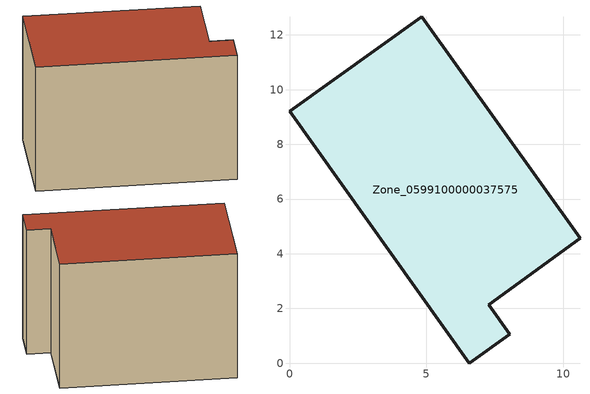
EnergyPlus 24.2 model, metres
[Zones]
Zone_0599100000037575
 floor ground (C_G): 0,9.21 4.83,12.66 10.62,4.56 7.28,2.14 8.06,1.06 6.58,0 z0
 wall outside (C_F): 4.83,12.66 0,9.21 6.58,0 8.06,1.06 7.28,2.14 10.62,4.56 4.83,12.66 z0:7.89
 roof outside (C_R): 0,9.21 6.58,0 8.06,1.06 7.28,2.14 10.62,4.56 4.83,12.66 z7.89
[BUILDING]
Pand.0599100000037575: North Axis=0; Terrain=City; Loads Convergence Tolerance Value=0.04; Temperature Convergence Tolerance Value=0.4; Solar Distribution=FullExterior; Maximum Number of Warmup Days=25; Minimum Number of Warmup Days=1
[Site:Location]
Rotterdam.The.Hague.AP_ZH_NLD Design_Conditions: Latitude=51.96; Longitude=4.45; Time Zone=1; Elevation=-4.5
[SITE:GROUNDTEMPERATURE:BUILDINGSURFACE]
18, 18, 18, 18, 18, 18, 18, 18, 18, 18, 18, 18
[MATERIAL] Thermal Absorptance=0.9; Solar Absorptance=0.7; Visible Absorptance=0.7
Name | Roughness | Thickness | Conductivity | Density | Specific Heat
G.TC.1975-1991 | MediumSmooth | 0.15 | 0.288461 | 540 | 1210
F.TC.1975-1991 | Rough | 0.3 | 0.230769 | 1920 | 840
R.TC.1975-1991 | MediumRough | 0.2 | 0.153846 | 1500 | 1000
[CONSTRUCTION]
C_G: G.TC.1975-1991
C_F: F.TC.1975-1991
C_R: R.TC.1975-1991
[ZONE]
Zone_0599100000037575: Type=1; Multiplier=1; Ceiling Height=Autocalculate; Volume=Autocalculate; Floor Area=autocalculate; Part of Total Floor Area=Yes
[ZONEINFILTRATION:DESIGNFLOWRATE]
Infil_Zone_0599100000037575: Zone or ZoneList or Space or SpaceList=Zone_0599100000037575; Schedule=AlwaysOn; Design Flow Rate Calculation Method=Flow/Area; Flow Rate per Floor Area=0.003; Constant Term Coefficient=1; Temperature Term Coefficient=0; Velocity Term Coefficient=0; Velocity Squared Term Coefficient=0
[HVACTEMPLATE:ZONE:IDEALLOADSAIRSYSTEM]
Zone_0599100000037575: Maximum Heating Supply Air Temperature=50; Minimum Cooling Supply Air Temperature=13; Maximum Heating Supply Air Humidity Ratio=0.0156; Minimum Cooling Supply Air Humidity Ratio=0.0077; Heating Limit=NoLimit; Cooling Limit=NoLimit; Dehumidification Control Type=ConstantSensibleHeatRatio; Cooling Sensible Heat Ratio=0.7; Dehumidification Setpoint=60; Humidification Control Type=None; Humidification Setpoint=30; Outdoor Air Method=None; Outdoor Air Flow Rate per Person=0.00944; Outdoor Air Flow Rate per Zone Floor Area=0; Outdoor Air Flow Rate per Zone=0; Demand Controlled Ventilation Type=None; Outdoor Air Economizer Type=NoEconomizer; Heat Recovery Type=None; Sensible Heat Recovery Effectiveness=0.7; Latent Heat Recovery Effectiveness=0.65
[ZONECONTROL:THERMOSTAT]
ThermostatControl_Zone_0599100000037575: Zone or ZoneList=Zone_0599100000037575; Control Type Schedule=DualSetpointControlType; Control 1=Thermostat_Zone_0599100000037575; Temperature Difference Between Cutout And Setpoint=0
[THERMOSTATSETPOINT:DUALSETPOINT]
Thermostat_Zone_0599100000037575: Heating Setpoint Temperature Schedule=HeatingSetpoint_Zone_0599100000037575; Cooling Setpoint Temperature Schedule=CoolingSetpoint_Zone_0599100000037575
[SCHEDULE:COMPACT]
HeatingSetpoint_Zone_0599100000037575: Through: 12/31, For: AllDays, Until: 24:00, 21
CoolingSetpoint_Zone_0599100000037575: Through: 12/31, For: AllDays, Until: 24:00, 24
DualSetpointControlType: Through: 12/31, For: AllDays, Until: 24:00, 4
AlwaysOn: Through: 12/31, For: AllDays, Until: 24:00, 1
